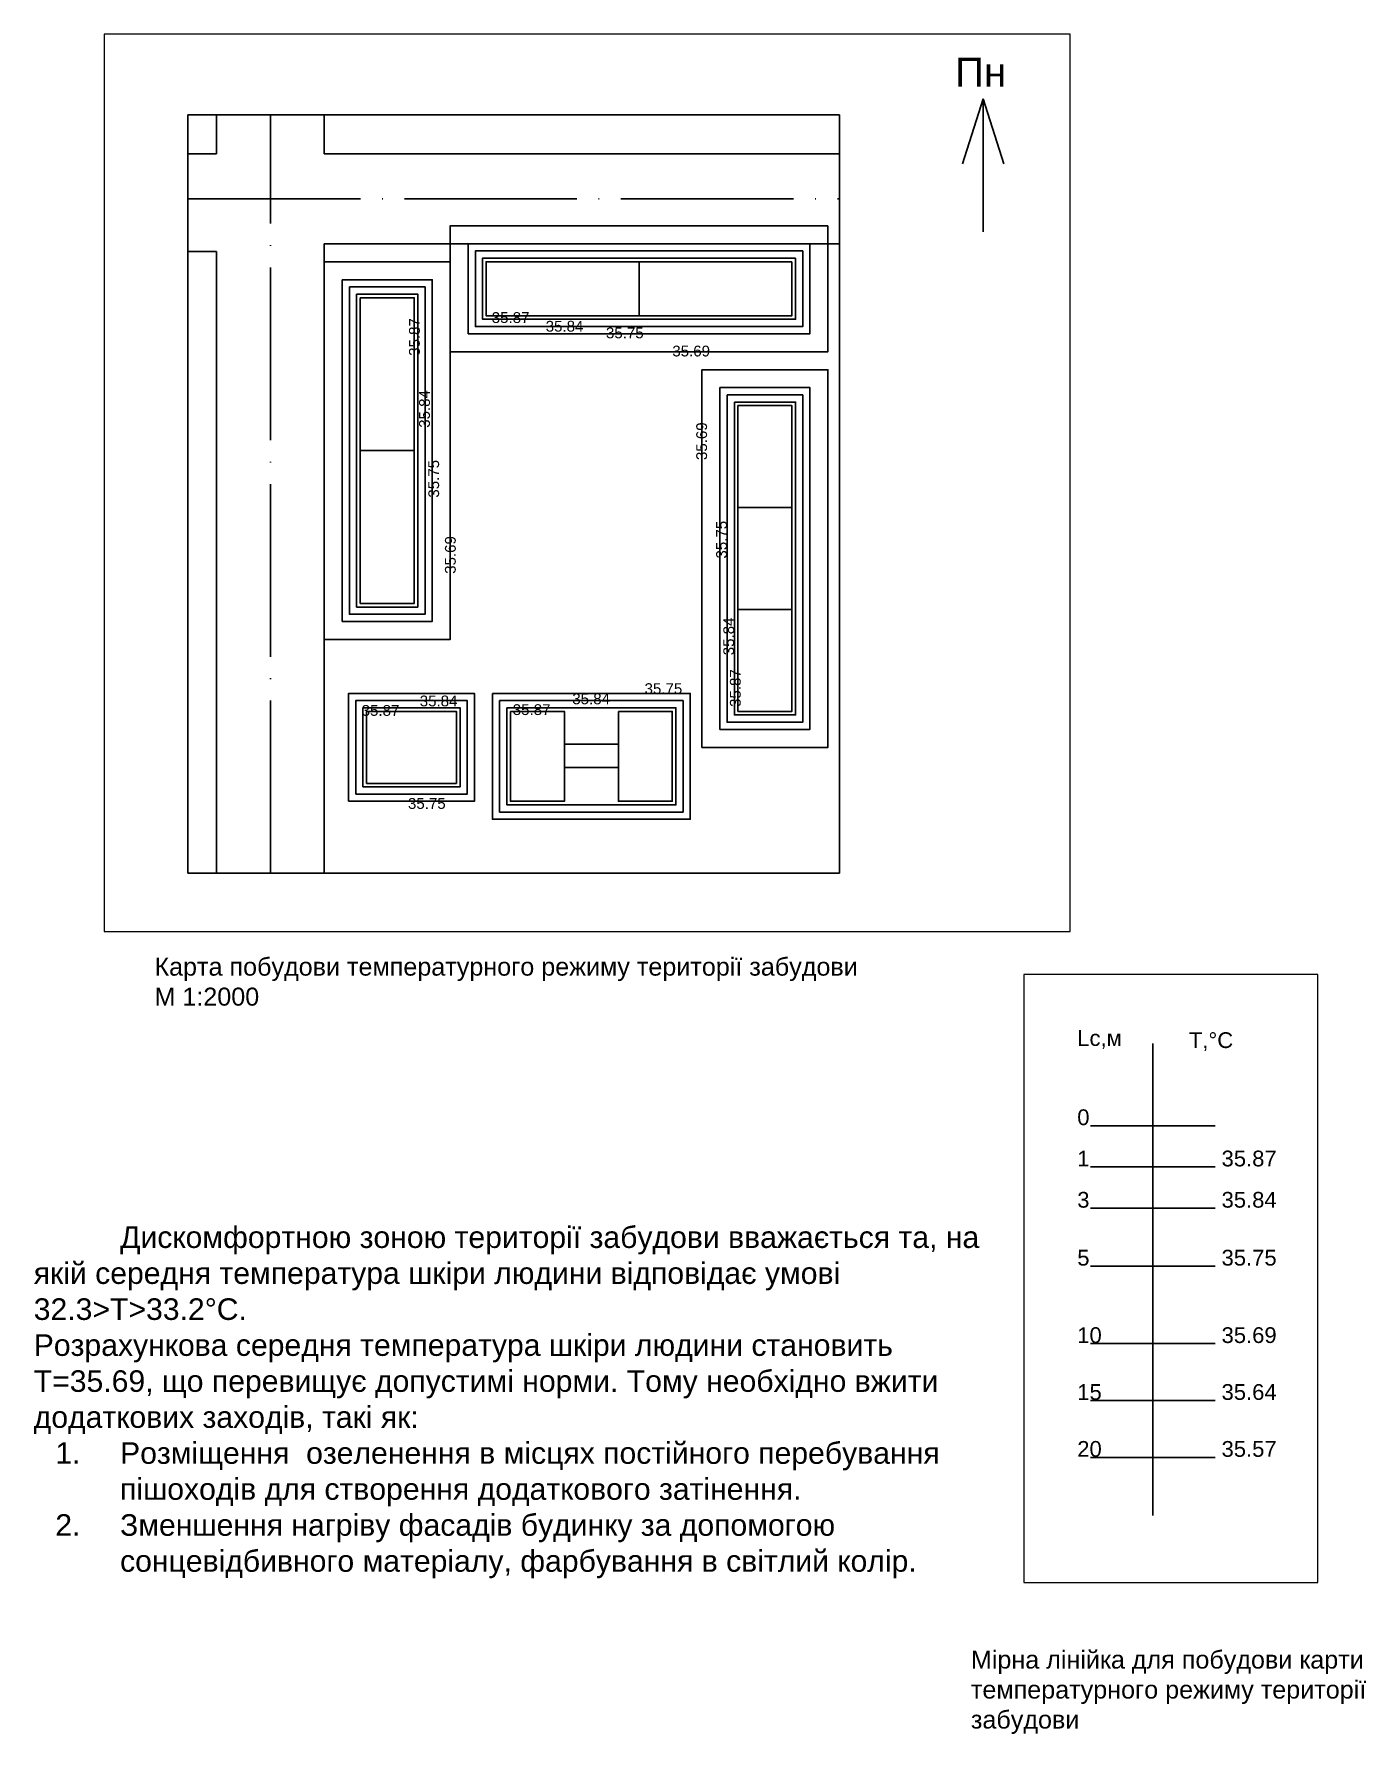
# Paper-space layout 'Лист1' of a CAD drawing. Header units: millimetres. Extents: x 19 to 204, y 45 to 282.
# The model-space entities are those that its viewports show. They can reach past a viewport. Long polylines and large blocks are cut down to what shows.
import ezdxf

# ---------------------------------------------------------------- set-up
doc = ezdxf.new("R2010")
doc.units = ezdxf.units.MM
doc.linetypes.add('ACAD_ISO04W100', pattern=[30, 24, -3, 0, -3])
doc.layers.add('111111111', color=7, linetype='Continuous', plot=False)
doc.styles.get("Standard").update_dxf_attribs({"font": 'arial.ttf'})

msp = doc.modelspace()

# ---------------------------------------------------------------- linework, layer by layer
for points in [[(5193.548, 1444.187), (5190.669, 1435.143)], [(5193.548, 1444.187), (5193.548, 1425.705)], [(5193.548, 1444.187), (5196.427, 1435.143)], [(5173.566, 1441.962), (5082.977, 1441.962)], [(5082.977, 1441.962), (5082.977, 1336.534)], [(5086.95, 1436.534), (5086.95, 1441.962)], [(5101.95, 1436.534), (5101.95, 1441.962)], [(5173.566, 1441.962), (5173.566, 1336.534)], [(5250.446, 1442.182), (5250.446, 1337.399)], [(5082.977, 1436.534), (5086.95, 1436.534)], [(5101.95, 1436.534), (5173.566, 1436.534)], [(5086.95, 1422.975), (5082.977, 1422.975)], [(5086.95, 1336.534), (5086.95, 1422.975)], [(5101.95, 1336.534), (5101.95, 1424.034), (5173.566, 1424.034)], [(5264.319, 1423.948), (5236.573, 1423.948)], [(5101.95, 1336.534), (5101.95, 1419.452)], [(5264.319, 1414.78), (5236.573, 1414.78)], [(5264.319, 1405.612), (5236.573, 1405.612)], [(5264.319, 1392.749), (5236.573, 1392.749)], [(5264.319, 1375.548), (5236.573, 1375.548)], [(5264.319, 1362.911), (5236.573, 1362.911)], [(5264.319, 1350.274), (5236.573, 1350.274)], [(5082.977, 1336.534), (5173.566, 1336.534)]]:
    msp.add_lwpolyline(points)
at = {"linetype": 'ACAD_ISO04W100'}
for points in [[(5094.45, 1336.534), (5094.45, 1441.962)], [(5082.977, 1430.284), (5173.566, 1430.284)]]:
    msp.add_lwpolyline(points, dxfattribs=at)
for points in [[(5171.95, 1426.534), (5119.45, 1426.534), (5119.45, 1409.034), (5171.95, 1409.034)], [(5169.45, 1424.034), (5121.95, 1424.034), (5121.95, 1411.534), (5169.45, 1411.534)], [(5168.45, 1423.034), (5122.95, 1423.034), (5122.95, 1412.534), (5168.45, 1412.534)], [(5101.95, 1421.534), (5101.95, 1369.034), (5119.45, 1369.034), (5119.45, 1421.534)], [(5167.45, 1422.034), (5123.95, 1422.034), (5123.95, 1413.534), (5167.45, 1413.534)], [(5104.45, 1419.034), (5104.45, 1371.534), (5116.95, 1371.534), (5116.95, 1419.034)], [(5105.45, 1418.034), (5105.45, 1372.534), (5115.95, 1372.534), (5115.95, 1418.034)], [(5106.45, 1417.034), (5106.45, 1373.534), (5114.95, 1373.534), (5114.95, 1417.034)], [(5154.45, 1406.534), (5154.45, 1354.034), (5171.95, 1354.034), (5171.95, 1406.534)], [(5156.95, 1404.034), (5156.95, 1356.534), (5169.45, 1356.534), (5169.45, 1404.034)], [(5157.95, 1403.034), (5157.95, 1357.534), (5168.45, 1357.534), (5168.45, 1403.034)], [(5158.95, 1402.034), (5158.95, 1358.534), (5167.45, 1358.534), (5167.45, 1402.034)], [(5105.325, 1346.534), (5122.825, 1346.534), (5122.825, 1361.534), (5105.325, 1361.534)], [(5125.325, 1361.534), (5152.825, 1361.534), (5152.825, 1344.034), (5125.325, 1344.034)], [(5106.325, 1347.534), (5121.825, 1347.534), (5121.825, 1360.534), (5106.325, 1360.534)], [(5107.325, 1348.534), (5120.825, 1348.534), (5120.825, 1359.534), (5107.325, 1359.534)], [(5126.325, 1360.534), (5151.825, 1360.534), (5151.825, 1345.034), (5126.325, 1345.034)], [(5127.325, 1359.534), (5150.825, 1359.534), (5150.825, 1346.034), (5127.325, 1346.034)]]:
    msp.add_lwpolyline(points, close=True)
at = {"color": 3}
for points in [[(5166.95, 1421.534), (5124.45, 1421.534), (5124.45, 1414.034), (5166.95, 1414.034), (5166.95, 1421.534)], [(5145.7, 1421.534), (5145.7, 1414.034)], [(5106.95, 1416.534), (5106.95, 1374.034), (5114.45, 1374.034), (5114.45, 1416.534), (5106.95, 1416.534)], [(5159.45, 1401.534), (5159.45, 1359.034), (5166.95, 1359.034), (5166.95, 1401.534), (5159.45, 1401.534)], [(5106.95, 1395.284), (5114.45, 1395.284)], [(5166.95, 1387.374), (5159.45, 1387.374)], [(5166.95, 1373.194), (5159.45, 1373.194)], [(5107.825, 1349.034), (5120.325, 1349.034), (5120.325, 1359.034), (5107.825, 1359.034), (5107.825, 1349.034)], [(5127.825, 1359.034), (5127.825, 1346.534), (5135.325, 1346.534), (5135.325, 1359.034), (5127.825, 1359.034)], [(5142.825, 1359.034), (5142.825, 1346.534), (5150.325, 1346.534), (5150.325, 1359.034), (5142.825, 1359.034)], [(5135.325, 1354.477), (5142.825, 1354.477)], [(5135.325, 1351.231), (5142.825, 1351.231)]]:
    msp.add_lwpolyline(points, dxfattribs=at)

# ---------------------------------------------------------------- texts
at = {"attachment_point": 1}
for s, width, insert, char_height in [('Пн', 6.66269, (5189.636, 1449.89), 4), ('Lc,м', 7.16226, (5233.661, 1445.167), 3.5), ('Т,%%DС', 7.16226, (5258.459, 1444.701), 3.5), ('0', 4.03207, (5233.661, 1427.577), 3.5), ('1', 4.03207, (5233.661, 1418.41), 3.5), ('35.87', 4.03207, (5265.712, 1418.41), 3.5), ('3', 4.03207, (5233.661, 1409.242), 3.5), ('35.84', 4.03207, (5265.712, 1409.242), 3.5), ('5', 4.03207, (5233.661, 1396.379), 3.5), ('35.75', 4.03207, (5265.712, 1396.379), 3.5), ('10', 4.03207, (5233.661, 1379.178), 3.5), ('35.69', 4.03207, (5265.712, 1379.178), 3.5), ('15', 4.03207, (5233.661, 1366.541), 3.5), ('35.64', 4.03207, (5265.712, 1366.541), 3.5), ('20', 4.03207, (5233.661, 1353.904), 3.5), ('35.57', 4.03207, (5265.712, 1353.904), 3.5)]:
    msp.add_mtext_dynamic_manual_height_columns(s, width=width, gutter_width=12.5, heights=[0], dxfattribs=dict(at, insert=insert, char_height=char_height))
at = {"color": 30, "true_color": 0xf26722, "char_height": 1.5, "attachment_point": 1, "rotation": 90}
for s, insert in [('35.87', (5113.727, 1408.456)), ('35.84', (5115.128, 1398.454)), ('35.69', (5153.652, 1393.969)), ('35.75', (5116.41, 1388.745)), ('35.75', (5156.417, 1380.284)), ('35.69', (5118.723, 1378.154)), ('35.84', (5157.417, 1366.839)), ('35.87', (5158.334, 1359.653))]:
    msp.add_mtext_dynamic_manual_height_columns(s, width=4.03207, gutter_width=12.5, heights=[0], dxfattribs=dict(at, insert=insert))
at = {"color": 30, "true_color": 0xf26722, "char_height": 1.5, "attachment_point": 1}
for s, insert in [('35.87', (5125.228, 1414.529)), ('35.84', (5132.723, 1413.32)), ('35.75', (5141.102, 1412.398)), ('35.69', (5150.327, 1409.874)), ('35.84', (5115.219, 1361.235)), ('35.84', (5136.422, 1361.529)), ('35.75', (5146.469, 1362.95)), ('35.87', (5107.143, 1359.917)), ('35.87', (5128.147, 1360.029)), ('35.75', (5113.58, 1346.984))]:
    msp.add_mtext_dynamic_manual_height_columns(s, width=4.03207, gutter_width=12.5, heights=[0], dxfattribs=dict(at, insert=insert))

psp = doc.layouts.new('Лист1')

# ---------------------------------------------------------------- texts
for s, width, heights, insert, char_height, attachment_point in [('Карта побудови температурного режиму території забудови\\PМ 1:2000', 101.5017, [0], (35.99, 153.29), 2.5, 1), ('\\pxr0.5985,ql;^IДискомфортною зоною території забудови вважається та, на якій середня температура шкіри людини відповідає умові 32.3>T>33.2%%DС.\\P\\pr0;Розрахункова середня температура шкіри людини становить Т=35.69, що перевищує допустимі норми. Тому необхідно вжити додаткових заходів, такі як:\\P\\pi-3,l4,t4;1.^IРозміщення  озеленення в місцях постійного перебування пішоходів для створення додаткового затінення.\\P2.^IЗменшення нагріву фасадів будинку за допомогою сонцевідбивного матеріалу, фарбування в світлий колір.', 136.7955, [182.23], (19.21, 91.48), 3, 4), ('Мірна лінійка для побудови карти температурного режиму території забудови', 55.6848, [30], (149.48, 56.97), 2.5, 1)]:
    psp.add_mtext_dynamic_manual_height_columns(s, width=width, gutter_width=12.5, heights=heights, dxfattribs=dict(insert=insert, char_height=char_height, attachment_point=attachment_point))

# ---------------------------------------------------------------- viewports
at = {"layer": '111111111'}
psp.add_viewport(center=(96.12, 219.3), size=(134.28, 124.7564), view_center_point=(5138.471, 1390.814), view_height=124.7564, dxfattribs=at)
psp.add_viewport(center=(177.28, 108.69), size=(40.84, 84.531), view_center_point=(5254.457, 1390.004), view_height=135.075, status=3, dxfattribs=at)

doc.saveas('drawing.dxf')
